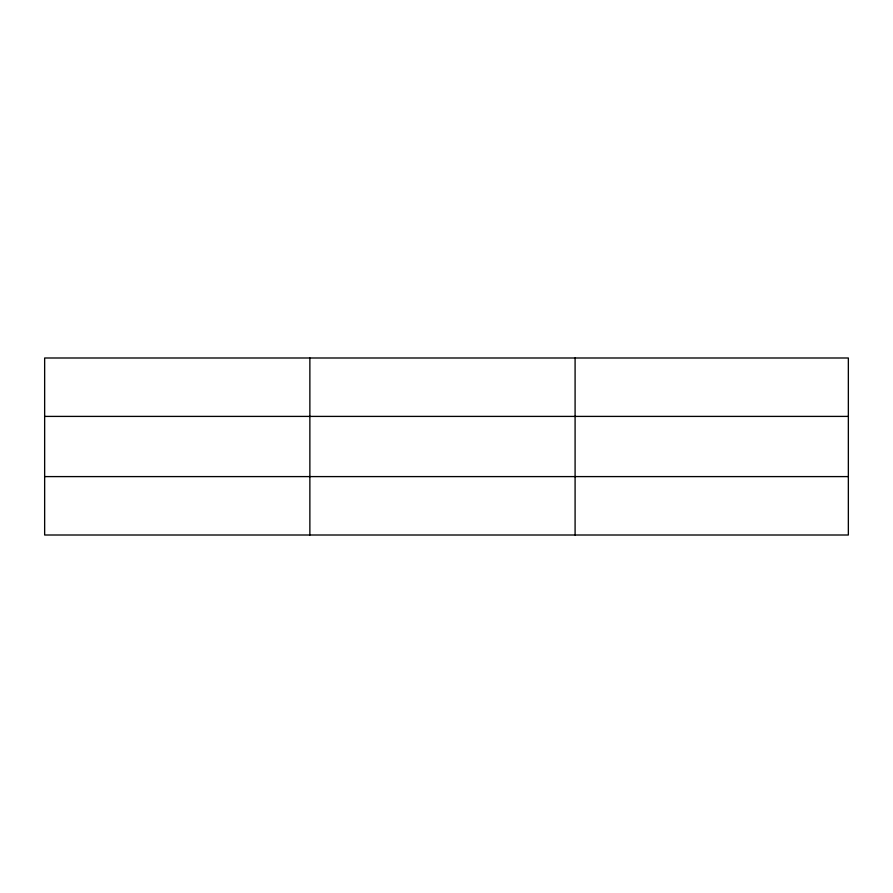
<?xml version="1.0" encoding="UTF-8"?>
<svg xmlns="http://www.w3.org/2000/svg" width="893" height="893" viewBox="0 0 893 893"><rect width="100%" height="100%" fill="white"/><g stroke="black" fill="none" stroke-linecap="round" stroke-linejoin="round"><path stroke-width="1.34" d="M309.871 535.007L309.871 357.993M575.092 535.007L575.092 357.993M848.35 416.406L848.35 357.993L44.65 357.993L44.65 535.007L848.35 535.007L848.35 416.406L44.65 416.406M44.65 476.594L848.35 476.594"/></g></svg>
